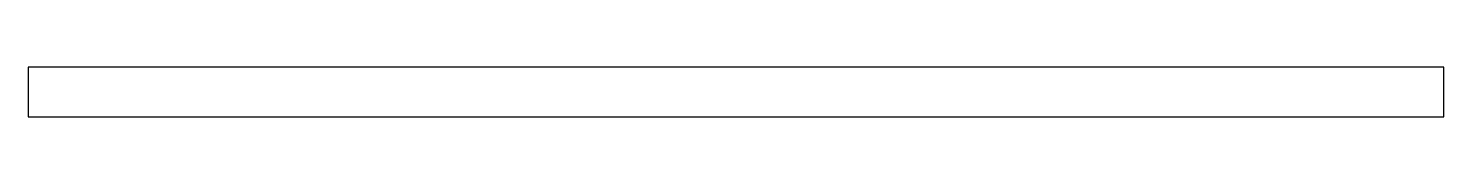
# Model space of a CAD drawing. Extents: x 0 to 107, y 0 to 4.
import ezdxf

# ---------------------------------------------------------------- set-up
doc = ezdxf.new("R2010")
doc.units = 0
doc.header["$MEASUREMENT"] = 0
doc.layers.add('BURN', color=1, linetype='CONTINUOUS')
doc.layers.add('SCRIBE', color=1, linetype='CONTINUOUS')

msp = doc.modelspace()

# ---------------------------------------------------------------- linework, layer by layer
at = {"layer": 'BURN'}
for p, q in [((107.45, 3.75), (0, 3.75)), ((0, 3.75), (0, 0)), ((107.45, 0), (107.45, 3.75)), ((0, 0), (107.45, 0))]:
    msp.add_line(p, q, dxfattribs=at)
at = {"layer": 'SCRIBE'}
for centre in [(5.47, 3.75), (11.93, 3.75), (18.4, 3.75), (24.87, 3.75), (31.34, 3.75), (37.8, 3.75), (44.27, 3.75), (50.74, 3.75), (57.2, 3.75), (63.67, 3.75), (70.14, 3.75), (76.61, 3.75), (83.07, 3.75), (89.54, 3.75), (96.01, 3.75), (102.47, 3.75), (5.47, 0), (11.93, 0), (18.4, 0), (24.87, 0), (31.34, 0), (37.8, 0), (44.27, 0), (50.74, 0), (57.2, 0), (63.67, 0), (70.14, 0), (76.61, 0), (83.07, 0), (89.54, 0), (96.01, 0), (102.47, 0)]:
    msp.add_circle(centre, 0, dxfattribs=at)

doc.saveas('drawing.dxf')
